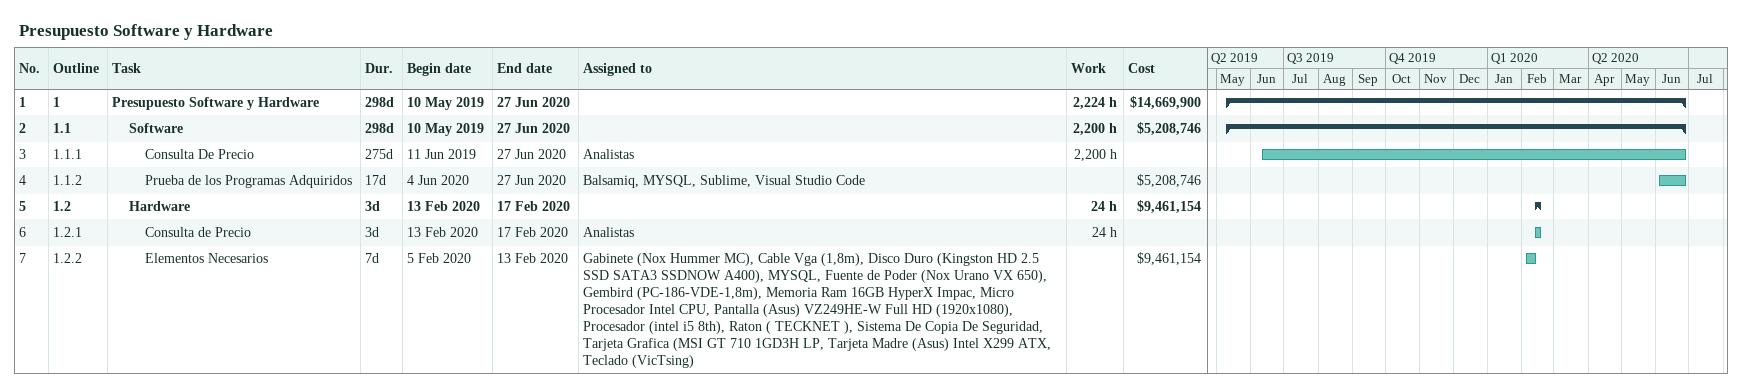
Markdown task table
Presupuesto Software y Hardware

| ID | WBS | Task | Duration | Start | Finish | Resources | Work (h) | Cost ($) |
|---|---|---|---|---|---|---|---|---|
| 1 | 1 | **Presupuesto Software y Hardware** | 298d | 2019-05-10 | 2020-06-27 |  | 2224 | 14669900 |
| 2 | 1.1 | **Software** | 298d | 2019-05-10 | 2020-06-27 |  | 2200 | 5208746 |
| 3 | 1.1.1 | Consulta De Precio | 275d | 2019-06-11 | 2020-06-27 | Analistas | 2200 |  |
| 4 | 1.1.2 | Prueba de los Programas Adquiridos | 17d | 2020-06-04 | 2020-06-27 | Balsamiq, MYSQL, Sublime, Visual Studio Code |  | 5208746 |
| 5 | 1.2 | **Hardware** | 3d | 2020-02-13 | 2020-02-17 |  | 24 | 9461154 |
| 6 | 1.2.1 | Consulta de Precio | 3d | 2020-02-13 | 2020-02-17 | Analistas | 24 |  |
| 7 | 1.2.2 | Elementos Necesarios | 7d | 2020-02-05 | 2020-02-13 | Gabinete (Nox Hummer MC), Cable Vga (1,8m), Disco Duro (Kingston HD 2.5 SSD SATA3 SSDNOW A400), MYSQL, Fuente de Poder (Nox Urano VX 650), Gembird (PC-186-VDE-1,8m), Memoria Ram 16GB HyperX Impac, Micro Procesador Intel CPU, Pantalla (Asus) VZ249HE-W Full HD (1920x1080), Procesador (intel i5 8th), Raton ( TECKNET ), Sistema De Copia De Seguridad, Tarjeta Grafica (MSI GT 710 1GD3H LP, Tarjeta Madre (Asus) Intel X299 ATX, Teclado (VicTsing) |  | 9461154 |
